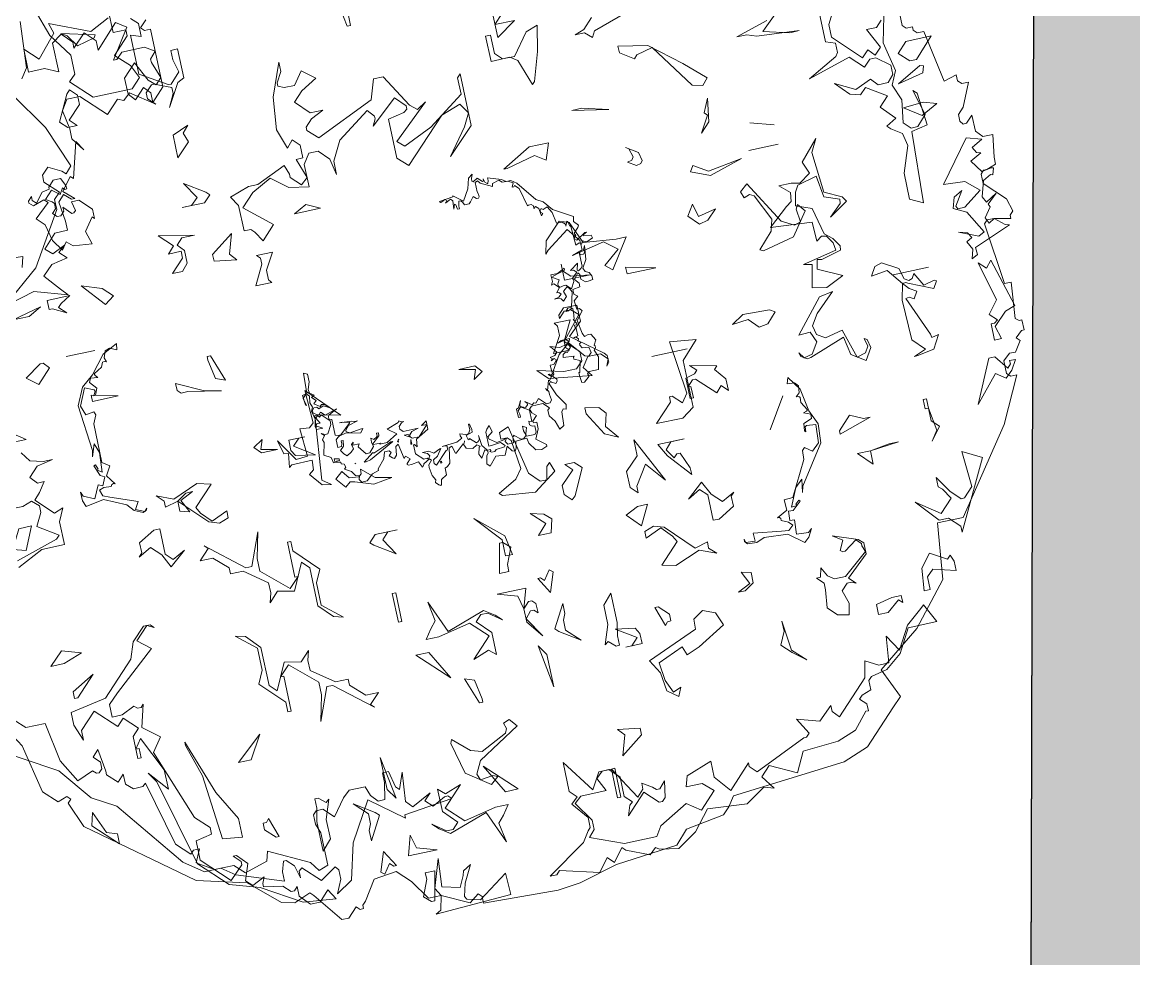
# Model space of a CAD drawing. Header units: millimetres. Extents: x 348 to 2201, y 118 to 1049.
# Drawn here: x 864.469 to 865.261, y 562.851 to 563.518 of the extents above; entities that cross this region are included whole.
import ezdxf

# ---------------------------------------------------------------- set-up
doc = ezdxf.new("R2010")
doc.units = ezdxf.units.MM
for name, color, linetype, lineweight in [('206_MURO_E_MURO_ARRIMO', 7, 'Continuous', 18), ('ARBRE', 251, 'Continuous', 13), ('mur vue', 7, 'Continuous', 13)]:
    doc.layers.add(name, color=color, linetype=linetype, lineweight=lineweight)

# ---------------------------------------------------------------- blocks, each defined once
blk = doc.blocks.new('WMF26', base_point=(0, 0.001))
at = {"color": 85}
for points in [[(7.323, -0.184), (7.359, -0.221), (7.462, -0.147), (7.745, -0.286), (7.883, -0.286), (8.022, -0.496), (8.159, -0.636), (8.407, -0.605), (8.545, -0.395), (8.581, -0.358), (8.581, -0.322), (8.618, -0.322), (8.654, -0.358), (8.756, -0.257), (8.829, -0.257), (9.069, -0.569), (9.105, -0.605), (9.28, -0.533), (9.419, -0.569), (9.732, -0.846), (10.255, -0.984), (11.302, -1.792), (11.412, -2.069), (11.376, -2.105), (11.412, -2.141), (11.514, -2.105), (11.652, -2.243), (11.761, -2.767), (11.973, -3.116)], [(1.036, -8.567), (1.036, -8.291), (1, -8.255), (0.934, -8.255), (0.934, -8.218), (0.897, -8.181), (0.825, -8.181), (0.724, -7.621), (0.585, -7.658), (0.585, -7.592), (0.548, -7.556), (0.476, -7.556), (0.585, -7.308), (0.65, -7.243), (0.65, -7.17), (0.621, -7.133), (0.585, -7.133), (0.512, -7.206), (0.512, -7.032), (0.446, -6.959), (0.338, -6.959), (0.374, -6.719), (0.374, -6.646), (0.476, -6.61), (0.512, -6.61), (0.548, -6.573), (0.548, -6.471), (0.338, -6.26), (0.301, -6.122), (0.338, -6.085), (0.338, -6.049), (0.512, -6.085), (0.585, -6.085), (0.621, -6.049), (0.548, -5.387), (0.476, -5.387), (0.512, -5.002), (0.476, -4.972), (0.446, -4.972), (0.446, -4.863), (0.476, -4.863), (0.548, -4.797), (0.512, -4.761), (0.585, -4.652), (0.65, -4.652), (0.724, -4.587), (0.724, -4.448), (0.687, -4.412), (0.621, -4.412), (0.861, -3.924), (1.494, -3.051), (1.771, -3.051), (1.843, -2.454), (2.222, -2.003), (2.681, -1.654), (2.542, -1.334), (2.644, -1.232), (2.994, -0.883), (3.269, -0.781), (4.492, -0.672), (4.565, -0.569), (4.638, -0.496), (5.053, -0.431), (5.191, -0.286), (5.86, -0.221), (6.275, -0.111), (6.522, -0.082), (7.323, -0.111), (7.323, -0.184), (7.323, -0.184)]]:
    blk.add_lwpolyline(points, dxfattribs=at)
at = {"color": 63}
for points in [[(7.745, -0.286), (7.796, -0.374), (7.696, -0.678), (7.721, -0.375), (7.533, -0.326), (7.475, -0.444), (7.462, -0.493), (7.374, -0.544), (7.47, -0.362), (7.506, -0.223), (7.488, -0.192), (7.348, -0.155), (7.03, -0.375), (7.022, -0.143), (7.84, -0.103), (7.784, -0.136), (7.745, -0.286), (7.745, -0.286)], [(6.5, -0.246), (6.573, -0.246), (6.152, -0.522), (6.078, -0.631), (6.049, -0.661), (6.049, -0.77), (6.188, -0.944), (6.116, -1.009), (6.188, -1.083), (6.188, -1.396), (5.94, -1.046), (5.838, -1.221), (5.701, -1.221), (5.489, -0.871), (5.417, -0.944), (5.417, -1.009), (5.315, -0.944), (5.278, -0.908), (5.242, -0.908), (5.176, -0.981), (5.206, -0.806), (5.242, -0.77), (5.278, -0.77), (5.417, -0.908), (5.627, -0.697), (5.59, -0.806), (5.554, -0.835), (5.627, -0.908), (5.627, -1.119), (5.729, -1.221), (5.802, -1.221), (5.874, -1.155), (5.802, -1.009), (6.078, -1.009), (6.152, -0.944), (6.013, -0.734), (6.013, -0.631), (6.078, -0.558), (5.729, -0.42), (5.38, -0.42), (5.315, -0.522), (5.002, -0.697), (4.856, -0.594), (4.681, -0.77), (4.791, -0.871), (4.965, -0.871), (4.929, -0.981), (4.652, -1.083), (4.652, -0.908), (4.507, -0.734), (4.266, -0.981), (4.266, -0.944), (4.194, -0.871), (3.633, -1.119), (3.604, -1.119), (3.568, -1.155), (3.67, -1.33), (3.43, -1.257), (3.284, -1.396), (3.284, -1.33), (3.219, -1.257), (2.869, -1.606), (2.833, -1.781), (2.695, -1.708), (2.586, -1.708), (2.557, -1.992), (2.447, -1.817), (2.309, -2.057), (2.135, -2.203), (2.099, -2.232), (1.996, -2.029), (2.309, -2.029), (2.447, -1.781), (2.622, -1.643), (2.797, -1.606), (2.833, -1.57), (2.833, -1.469), (2.934, -1.432), (2.972, -1.396), (2.905, -1.33), (2.905, -1.257), (2.934, -1.257), (3.081, -1.083), (3.284, -1.009), (3.67, -0.981), (3.779, -0.77), (4.056, -0.908), (4.158, -0.806), (4.056, -0.661), (4.158, -0.697), (4.369, -0.558), (4.791, -0.594), (4.965, -0.384), (5.176, -0.246), (5.38, -0.282), (5.417, -0.311), (5.489, -0.246), (5.729, -0.347), (5.766, -0.384), (5.874, -0.246), (5.94, -0.311), (6.049, -0.173), (6.464, -0.282), (6.5, -0.246), (6.5, -0.246)], [(8.752, -0.781), (8.782, -0.817), (8.956, -0.708), (9.131, -0.883), (9.167, -0.853), (9.167, -0.781), (9.203, -0.919), (9.277, -0.991), (9.306, -0.991), (9.342, -0.883), (9.342, -0.781), (9.83, -0.955), (9.974, -1.057), (10.15, -1.057), (10.353, -1.203), (10.913, -1.931), (11.161, -2.076), (11.438, -2.425), (12.136, -2.84)], [(11.787, -3.051), (11.685, -2.949), (11.474, -2.949), (11.401, -2.527), (11.263, -2.279), (11.088, -2.353), (11.052, -2.317), (11.023, -2.317), (10.986, -2.353), (10.986, -2.425), (11.052, -2.491), (10.986, -2.563), (10.95, -2.317), (10.95, -2.279), (10.848, -2.178), (10.776, -2.25), (10.776, -2.141), (10.703, -2.076), (10.601, -2.076), (10.564, -2.105), (10.389, -1.406), (10.252, -1.268), (10.216, -1.304), (10.15, -1.304), (10.216, -1.167), (10.04, -1.057), (9.83, -1.057), (9.728, -0.955), (9.48, -1.027), (9.451, -1.13), (9.029, -0.919), (8.956, -0.817), (8.855, -0.853), (8.855, -1.203), (8.891, -1.304), (8.891, -1.406), (8.855, -1.442), (8.782, -1.442), (8.679, -1.34), (8.542, -1.516), (8.469, -1.582), (8.294, -1.582), (8.258, -1.479), (8.192, -1.406), (8.12, -1.406), (8.083, -1.582), (8.083, -1.69), (8.017, -1.69), (7.981, -1.516), (7.945, -1.479), (7.879, -1.654), (7.909, -1.34), (7.843, -1.268), (7.632, -1.377), (7.705, -1.304), (7.632, -1.232), (7.494, -1.304), (7.458, -1.304), (7.421, -1.268), (7.945, -1.203), (7.945, -1.167), (8.294, -1.442), (8.542, -1.027), (8.643, -0.643), (8.819, -0.533), (8.752, -0.679), (8.752, -0.781), (8.752, -0.781)], [(5.311, -1.508), (5.551, -1.334), (5.485, -1.545), (5.551, -1.618), (5.311, -1.581), (5.311, -1.508), (5.311, -1.508)], [(7.293, -1.88), (7.122, -1.724), (7.002, -1.689), (6.719, -1.829), (6.697, -1.875), (6.718, -1.937), (6.65, -1.961), (6.582, -1.877), (7.039, -1.6), (7.108, -1.467), (7.084, -1.398), (6.943, -1.417), (6.897, -1.395), (6.98, -1.326), (7.228, -1.502), (7.31, -1.843), (7.293, -1.88), (7.293, -1.88)], [(4.217, -2.468), (4.52, -2.296), (4.662, -2.238), (4.695, -2.332), (4.971, -2.219), (4.946, -2.019), (4.885, -1.882), (4.799, -1.918), (4.839, -1.823), (4.952, -1.911), (4.978, -2.111), (5.065, -2.258), (4.518, -2.486), (4.513, -2.593), (4.403, -2.665), (4.275, -2.612), (4.217, -2.468), (4.217, -2.468)], [(3.67, -2.131), (3.604, -2.268), (3.604, -2.379), (3.568, -2.057), (3.43, -1.92), (3.568, -2.029), (3.67, -2.131), (3.67, -2.131)], [(9.555, -2.114), (9.272, -2.362), (9.417, -2.114), (9.555, -2.114), (9.555, -2.114)], [(2.586, -2.342), (2.411, -2.379), (2.309, -2.379), (2.309, -2.305), (2.346, -2.342), (2.484, -2.232), (2.586, -2.232), (2.586, -2.342), (2.586, -2.342)], [(6.116, -2.203), (6.188, -2.662), (6.116, -2.552), (6.116, -2.203), (6.116, -2.203)], [(6.887, -2.235), (6.887, -2.199), (6.923, -2.199), (7.026, -2.483), (6.923, -2.447), (6.887, -2.235), (6.887, -2.235)], [(3.106, -2.415), (3.082, -2.607), (3.082, -2.677), (3.151, -2.747), (3.106, -2.747), (3.082, -2.845), (3.032, -2.747), (2.963, -2.701), (2.844, -2.701), (2.582, -2.914), (2.607, -2.983), (2.607, -3.008), (2.656, -3.057), (2.794, -2.963), (2.819, -2.963), (2.844, -2.983), (2.794, -3.082), (2.893, -3.152), (2.631, -3.057), (2.582, -3.008), (2.582, -2.889), (2.819, -2.677), (2.75, -2.607), (2.794, -2.627), (2.844, -2.627), (2.913, -2.558), (2.868, -2.415), (2.893, -2.295), (3.013, -2.321), (3.106, -2.415), (3.106, -2.415)], [(9.068, -3.26), (9.068, -2.845), (8.995, -2.772), (8.857, -3.055), (8.682, -3.019), (8.581, -3.121), (8.609, -3.019), (8.609, -2.91), (8.37, -2.736), (8.231, -2.736), (8.231, -2.67), (8.086, -2.532), (7.947, -2.532), (8.056, -2.423), (8.02, -2.387), (8.406, -2.706), (8.471, -2.706), (8.609, -2.357), (8.544, -2.634), (8.544, -2.772), (8.821, -3.019), (8.93, -2.91), (8.893, -2.91), (8.893, -2.532), (8.93, -2.532), (8.93, -2.634), (9.169, -2.882), (9.104, -3.019), (9.104, -3.26), (9.308, -3.434), (9.205, -3.405), (9.068, -3.26), (9.068, -3.26)], [(2.033, -2.618), (1.923, -2.756), (1.75, -2.654), (1.712, -2.691), (1.684, -2.618), (1.684, -2.516), (1.923, -2.582), (1.996, -2.516), (1.996, -2.379), (2.062, -2.379), (2.033, -2.618), (2.033, -2.618)], [(4.755, -2.698), (4.755, -2.625), (4.791, -2.625), (4.82, -2.589), (4.893, -2.8), (4.856, -2.8), (4.755, -2.698), (4.755, -2.698)], [(5.343, -2.589), (5.343, -2.487), (5.38, -2.487), (5.453, -2.552), (5.489, -2.523), (5.417, -2.728), (5.417, -2.938), (5.315, -3.047), (5.315, -2.728), (5.343, -2.589), (5.343, -2.589)], [(7.163, -2.523), (7.476, -2.836), (7.337, -2.836), (7.163, -2.523), (7.163, -2.523)], [(5.868, -2.873), (5.868, -2.764), (5.729, -2.625), (5.94, -2.764), (5.976, -2.8), (5.838, -3.047), (5.838, -2.938), (5.868, -2.873), (5.868, -2.873)], [(6.675, -3.15), (6.566, -3.076), (6.5, -3.011), (6.639, -3.112), (6.712, -3.112), (6.777, -3.047), (6.639, -2.902), (6.639, -2.662), (6.712, -2.728), (6.886, -2.662), (6.675, -2.873), (6.85, -3.047), (7.199, -2.975), (7.337, -2.975), (7.264, -3.076), (7.199, -3.15), (7.235, -3.36), (7.09, -3.011), (6.675, -3.15), (6.675, -3.15)], [(6.253, -3.076), (6.188, -3.143), (6.152, -3.143), (6.116, -3.106), (6.116, -3.003), (6.152, -3.04), (6.188, -3.04), (6.253, -2.967), (6.116, -2.756), (6.253, -2.931), (6.253, -3.076), (6.253, -3.076)], [(1.647, -3.076), (1.75, -3.076), (1.959, -3.316), (1.712, -3.143), (1.574, -3.28), (1.647, -3.39), (1.684, -3.426), (1.684, -3.527), (1.574, -3.353), (1.472, -3.251), (1.436, -3.251), (1.335, -3.353), (1.363, -3.739), (1.16, -3.63), (1.538, -2.902), (1.538, -2.967), (1.647, -3.076), (1.647, -3.076)], [(2.857, -4.5), (2.791, -4.345), (2.805, -4.14), (3.087, -3.732), (3.106, -3.667), (3.082, -3.805), (3.164, -3.735), (3.251, -3.539), (3.188, -3.545), (3.199, -3.56), (3.161, -3.595), (3.148, -3.581), (3.241, -3.499), (3.293, -3.503), (3.3, -3.404), (3.248, -3.399), (3.259, -3.247), (3.133, -3.239), (3.093, -3.273), (3.138, -3.189), (3.192, -3.143), (3.349, -3.267), (3.602, -3.284), (3.691, -3.251), (3.791, -3.258), (3.815, -3.286), (3.814, -3.312), (3.803, -3.272), (3.703, -3.265), (3.707, -3.355), (3.408, -3.311), (3.331, -3.302), (3.278, -3.349), (3.315, -3.391), (3.387, -3.423), (3.388, -3.446), (3.4, -3.46), (3.421, -3.461), (3.306, -3.517), (3.311, -3.632), (3.218, -3.638), (3.018, -4.005), (3.012, -4.104), (2.984, -4.129), (2.91, -4.074), (2.829, -4.145), (2.815, -4.344), (2.917, -4.354), (2.931, -4.341), (2.935, -4.289), (2.947, -4.303), (2.94, -4.378), (2.849, -4.413), (2.846, -4.46), (2.918, -4.491), (2.883, -4.502), (2.869, -4.514), (2.924, -4.605), (2.919, -4.657), (2.932, -4.671), (2.959, -4.673), (2.919, -4.708), (2.911, -4.783), (2.946, -4.823), (3.025, -4.829), (3.004, -4.891), (2.901, -4.743), (2.857, -4.5), (2.857, -4.5)], [(6.253, -3.076), (6.289, -3.222), (6.5, -3.288), (6.188, -3.288), (6.253, -3.076), (6.253, -3.076)], [(5.94, -3.186), (6.041, -3.36), (6.013, -3.36), (5.976, -3.324), (5.904, -3.426), (5.868, -3.397), (5.94, -3.186), (5.94, -3.186)], [(6.253, -3.746), (6.326, -3.572), (6.326, -3.498), (6.428, -3.498), (6.362, -3.811), (6.326, -3.811), (6.253, -3.746), (6.253, -3.746)], [(4.848, -3.677), (4.986, -3.823), (4.848, -3.888), (4.739, -3.888), (4.848, -3.677), (4.848, -3.677)], [(6.326, -3.841), (6.573, -4.125), (6.289, -3.877), (6.253, -3.666), (6.326, -3.666), (6.326, -3.841), (6.326, -3.841)], [(2.309, -3.949), (2.099, -3.978), (1.996, -3.978), (2.309, -3.949), (2.309, -3.805), (2.447, -3.949), (2.309, -3.949), (2.309, -3.949)], [(5.838, -3.913), (5.976, -4.052), (5.838, -4.015), (5.766, -3.949), (5.802, -3.805), (5.94, -3.805), (5.838, -3.913), (5.838, -3.913)], [(11.088, -7.868), (10.673, -7.84), (10.703, -7.73)], [(10.95, -7.381), (10.564, -7.694), (10.216, -8.255), (10.216, -8.363), (10.15, -8.429), (10.288, -8.567), (10.288, -8.641), (10.216, -8.713), (10.077, -8.641), (10.04, -8.603), (9.974, -8.677), (10.15, -9.128), (10.426, -9.55)], [(10.288, -9.688), (10.216, -9.789), (10.179, -10.284)], [(10.004, -10.387), (9.902, -10.073), (9.728, -9.825), (9.728, -9.616), (9.801, -9.55), (9.589, -9.338), (9.167, -9.338), (9.066, -9.44), (9.131, -9.586), (9.277, -9.724), (9.102, -9.9), (9.102, -9.965), (9.24, -9.965), (9.24, -10.212)], [(1.622, -8.778), (1.796, -8.465), (1.796, -8.327), (1.52, -8.043), (1.447, -8.115), (1.382, -8.043), (1.309, -8.115), (1.418, -8.327), (1.309, -8.327), (1.243, -8.393)], [(1.207, -8.429), (1.273, -8.152), (1.207, -7.84), (1.273, -7.694), (1.207, -7.519), (1.243, -7.279), (1.171, -7.206), (1.097, -7.206), (0.996, -7.315), (1.069, -7.592), (1.032, -7.556), (0.996, -7.206), (1.171, -7.17), (1.207, -6.405), (1.345, -6.471), (1.345, -6.755), (1.243, -7.032), (1.273, -7.17), (1.382, -7.243), (1.418, -7.279), (1.309, -7.344), (1.447, -7.491), (1.345, -7.592), (1.556, -7.73), (1.622, -7.664), (1.731, -7.694), (1.869, -7.84), (1.658, -7.73), (1.484, -7.803), (1.418, -7.73), (1.309, -7.73), (1.243, -7.803), (1.243, -7.905), (1.382, -8.014), (1.447, -8.014), (1.52, -7.942), (1.658, -8.079), (2.117, -7.942), (1.796, -8.115), (1.768, -8.152), (1.768, -8.255), (1.869, -8.291), (1.869, -8.887)], [(2.081, -8.917), (2.465, -8.567), (2.495, -8.538), (2.219, -8.465), (2.117, -8.465), (2.568, -8.502), (2.669, -8.538), (2.779, -8.538), (2.429, -8.641)], [(3.79, -9.062), (4.241, -8.917), (4.277, -8.851), (4.35, -8.917), (4.452, -8.917), (4.35, -8.953), (4.241, -9.062)], [(4.874, -9.586), (5.26, -9.201), (5.049, -9.201), (5.26, -9.062), (5.26, -9.375)], [(6.759, -9.724), (6.759, -9.513), (6.795, -9.513), (6.831, -9.724)], [(9.029, -10.073), (8.956, -10.001), (8.956, -9.863), (9.066, -9.9), (9.066, -9.477), (8.782, -9.302), (8.752, -9.302), (8.643, -9.411), (8.679, -9.55), (8.679, -9.652), (8.607, -9.652), (8.607, -9.338), (8.679, -9.302), (8.819, -9.062), (8.752, -9.201), (8.752, -9.266), (8.927, -9.338), (8.956, -9.338), (9.029, -9.266), (9.029, -9.201), (8.956, -9.128), (9.203, -9.302), (9.277, -9.237), (9.342, -9.266), (9.48, -9.128), (9.728, -9.375), (9.866, -9.375), (9.938, -9.266), (9.902, -9.062), (9.902, -8.953), (9.801, -8.814), (9.866, -8.917), (9.974, -8.538), (10.004, -8.567), (10.113, -8.429), (10.004, -8.327), (10.04, -8.327), (10.113, -8.393), (10.179, -8.327), (10.15, -8.115), (10.15, -8.014), (10.288, -8.014), (10.426, -7.868), (10.353, -7.803), (10.216, -7.868), (10.288, -7.803), (10.216, -7.73), (10.389, -7.694), (10.499, -7.592), (10.353, -7.418), (10.288, -7.344), (10.637, -7.454), (10.913, -7.381)], [(10.913, -7.206), (10.601, -7.279), (10.739, -7.206), (11.052, -7.206)], [(11.125, -5.809), (11.052, -5.707), (10.913, -5.671), (10.812, -5.671), (10.986, -5.634), (11.088, -5.533), (11.023, -5.459), (10.95, -5.459), (11.023, -5.358), (11.088, -5.286), (10.913, -5.11), (10.812, -5.147), (10.877, -5.009), (10.877, -4.761), (11.125, -4.761), (11.401, -4.623)], [(11.401, -4.695), (10.95, -4.835), (10.913, -4.871), (11.125, -5.009), (11.052, -5.147), (11.052, -5.219), (11.125, -5.286), (11.227, -5.249), (11.335, -5.249)], [(1.611, -4.262), (1.647, -4.262), (1.647, -4.364), (1.611, -4.364), (1.611, -4.125), (1.538, -4.052), (1.647, -3.913), (1.574, -4.015), (1.611, -4.262), (1.611, -4.262)], [(7.494, -4.177), (7.566, -4.104), (7.458, -3.929), (7.668, -4.068), (7.705, -4.104), (7.632, -4.177), (7.392, -4.177), (7.494, -4.177), (7.494, -4.177)], [(4.36, -4.485), (4.425, -4.412), (4.36, -4.31), (4.324, -4.346), (4.288, -4.346), (4.215, -4.172), (4.215, -4.099), (4.425, -4.346), (4.499, -4.485), (4.215, -4.485), (4.36, -4.485), (4.36, -4.485)], [(4.672, -4.31), (4.811, -4.099), (4.811, -4.027), (4.884, -4.099), (4.884, -4.273), (4.739, -4.412), (4.739, -4.587), (4.499, -4.099), (4.672, -4.31), (4.672, -4.31)], [(5.335, -4.412), (5.473, -4.136), (5.51, -4.099), (5.582, -4.172), (5.582, -4.273), (5.437, -4.412), (5.51, -4.485), (5.408, -4.485), (5.335, -4.412), (5.335, -4.412)], [(0.811, -4.648), (0.701, -4.503), (0.664, -4.54), (0.664, -4.576), (0.599, -4.576), (0.664, -4.474), (0.738, -4.401), (0.84, -4.474), (1.087, -4.19), (0.876, -4.648), (0.811, -4.648), (0.811, -4.648)], [(3.304, -4.387), (3.097, -4.713), (3.304, -4.387), (3.304, -4.387)], [(4.889, -6.482), (4.871, -6.442), (4.83, -6.422), (4.81, -6.382), (4.81, -6.342), (4.86, -6.332), (4.889, -6.332), (4.931, -6.372), (4.931, -6.422), (4.95, -6.442), (5, -6.382), (4.96, -6.332), (4.96, -6.292), (5.04, -6.282), (5.04, -6.232), (5, -6.2), (5.05, -6.16), (5.04, -6.069), (5.011, -6.069), (4.989, -6.04), (5.061, -5.948), (5.04, -5.808), (5.021, -5.768), (4.981, -5.779), (4.95, -5.779), (4.91, -5.707), (4.939, -5.656), (4.931, -5.646), (4.931, -5.627), (4.95, -5.606), (4.921, -5.527), (4.95, -5.395), (5.05, -5.395), (5.071, -5.376), (5.061, -5.345), (5.121, -5.295), (5.151, -5.295), (5.161, -5.376), (5.161, -5.406), (5.151, -5.406), (5.121, -5.527), (5.182, -5.556), (5.182, -5.577), (5.171, -5.588), (5.291, -5.596), (5.283, -5.627), (5.252, -5.646), (5.241, -5.646), (5.233, -5.638), (5.212, -5.667), (5.191, -5.689), (5.212, -5.729), (5.323, -5.638), (5.423, -5.477), (5.423, -5.445), (5.442, -5.426), (5.403, -5.387), (5.403, -5.366), (5.423, -5.345), (5.464, -5.366), (5.473, -5.376), (5.492, -5.356), (5.442, -5.225), (5.363, -5.104), (5.373, -5.054), (5.403, -5.063), (5.423, -5.035), (5.434, -4.892), (5.484, -4.863), (5.514, -4.953), (5.564, -5.024), (5.564, -5.085), (5.543, -5.104), (5.603, -5.164), (5.725, -5.164), (5.755, -5.135), (5.736, -5.093), (5.694, -5.054), (5.744, -5.003), (5.744, -4.984), (5.705, -4.984), (5.705, -4.913), (5.755, -4.812), (5.655, -4.732), (5.655, -4.712), (5.715, -4.69), (5.776, -4.701), (5.836, -4.783), (5.845, -4.842), (5.966, -4.834), (5.976, -4.762), (5.995, -4.732), (6.027, -4.741), (6.066, -4.802), (6.107, -4.712), (6.208, -4.722), (6.289, -4.632), (6.318, -4.662), (6.298, -4.751), (6.279, -4.772), (6.279, -4.791), (6.308, -4.812), (6.358, -4.732), (6.379, -4.783), (6.358, -4.853), (6.348, -4.863), (6.379, -4.884), (6.429, -4.853), (6.498, -4.873), (6.519, -4.923), (6.61, -4.842), (6.62, -4.842), (6.641, -4.923), (6.671, -4.913), (6.7, -4.751), (6.731, -4.722), (6.76, -4.712), (6.76, -4.64), (6.821, -4.601), (6.832, -4.55), (6.842, -4.54), (6.861, -4.55), (6.892, -4.582), (6.882, -4.611), (6.911, -4.662), (6.922, -4.751), (6.922, -4.783), (6.882, -4.822), (6.901, -4.842), (6.972, -4.802), (6.972, -4.791), (6.993, -4.772), (7.023, -4.834), (7.102, -4.822), (7.134, -4.822), (7.144, -4.834), (7.144, -4.842), (7.102, -4.884), (7.144, -4.923), (7.163, -4.903), (7.194, -5.063), (7.224, -5.043), (7.234, -4.953), (7.263, -4.923), (7.284, -4.934), (7.314, -4.963), (7.284, -4.993), (7.303, -5.013), (7.353, -5.013), (7.374, -4.942), (7.454, -4.853), (7.454, -4.834), (7.526, -4.812), (7.597, -4.751), (7.655, -4.751), (7.677, -4.783), (7.666, -4.822), (7.705, -4.834), (7.737, -4.884), (7.806, -4.923), (7.787, -4.942), (7.798, -4.974), (7.827, -4.984), (7.827, -5.003), (7.877, -5.013), (7.907, -5.013), (7.918, -5.074), (7.989, -5.114), (7.957, -5.244), (7.968, -5.276), (7.938, -5.315), (7.968, -5.345), (7.928, -5.326), (7.899, -5.326), (7.848, -5.416), (7.848, -5.456), (7.928, -5.538), (7.949, -5.516), (7.968, -5.538), (7.989, -5.516), (7.957, -5.456), (7.989, -5.456), (8.008, -5.437), (7.938, -5.395), (8.008, -5.395), (8.018, -5.426), (7.999, -5.506), (8.018, -5.596), (7.999, -5.638), (8.018, -5.689), (8.008, -5.757), (8.028, -5.779), (8.05, -5.779), (8.078, -5.748), (8.058, -5.667), (8.068, -5.678), (8.078, -5.779), (8.028, -5.79), (8.018, -6.009), (7.978, -5.99), (7.978, -5.908), (8.008, -5.829), (7.999, -5.79), (7.968, -5.768), (7.957, -5.757), (7.989, -5.739), (7.949, -5.697), (7.978, -5.667), (7.918, -5.627), (7.899, -5.646), (7.867, -5.638), (7.827, -5.596), (7.888, -5.627), (7.938, -5.606), (7.957, -5.627), (7.989, -5.627), (8.008, -5.606), (8.008, -5.577), (7.968, -5.546), (7.949, -5.546), (7.928, -5.566), (7.888, -5.527), (7.756, -5.566), (7.848, -5.516), (7.856, -5.506), (7.856, -5.477), (7.827, -5.466), (7.827, -5.295), (7.798, -5.287), (7.766, -5.287), (7.655, -5.387), (7.647, -5.395), (7.727, -5.416), (7.756, -5.416), (7.626, -5.406), (7.597, -5.395), (7.565, -5.395), (7.666, -5.366), (7.705, -5.326), (7.705, -5.305), (7.666, -5.287), (7.555, -5.305), (7.526, -5.305), (7.555, -5.265), (7.716, -5.295), (7.787, -5.276), (7.806, -5.265), (7.827, -5.244), (7.827, -5.164), (7.787, -5.164), (7.777, -5.193), (7.777, -5.225), (7.756, -5.225), (7.766, -5.164), (7.806, -5.124), (7.777, -5.085), (7.747, -5.054), (7.697, -5.085), (7.666, -5.114), (7.677, -5.164), (7.655, -5.185), (7.666, -5.154), (7.597, -5.154), (7.616, -5.124), (7.547, -5.035), (7.505, -5.035), (7.454, -5.093), (7.465, -5.143), (7.465, -5.185), (7.435, -5.164), (7.403, -5.185), (7.395, -5.193), (7.395, -5.225), (7.374, -5.225), (7.374, -5.193), (7.454, -5.124), (7.454, -5.114), (7.374, -5.114), (7.384, -5.104), (7.303, -5.104), (7.184, -5.175), (7.274, -5.244), (7.144, -5.287), (7.134, -5.305), (7.113, -5.287), (7.084, -5.287), (7.113, -5.276), (7.144, -5.244), (7.144, -5.214), (7.113, -5.185), (6.951, -5.185), (7.023, -5.164), (7.052, -5.135), (7.052, -5.114), (7.034, -5.093), (6.961, -5.093), (6.851, -5.204), (6.911, -5.204), (6.851, -5.244), (6.851, -5.154), (6.993, -5.074), (7.001, -4.993), (7.023, -5.024), (7.034, -5.024), (7.034, -4.923), (6.961, -4.853), (6.922, -4.853), (6.911, -4.842), (6.892, -4.873), (6.911, -4.903), (6.961, -4.923), (6.892, -4.923), (6.842, -4.892), (6.771, -4.923), (6.76, -4.923), (6.81, -4.853), (6.861, -4.822), (6.861, -4.783), (6.842, -4.762), (6.71, -4.892), (6.7, -4.892), (6.691, -4.903), (6.691, -4.934), (6.71, -4.942), (6.741, -4.942), (6.581, -4.953), (6.519, -4.984), (6.53, -5.013), (6.53, -5.035), (6.469, -5.013), (6.44, -5.013), (6.419, -5.054), (6.419, -5.114), (6.408, -5.114), (6.398, -5.054), (6.398, -5.024), (6.469, -5.003), (6.458, -4.963), (6.448, -4.953), (6.44, -4.963), (6.379, -4.903), (6.358, -4.913), (6.34, -4.934), (6.34, -4.974), (6.329, -4.863), (6.289, -4.812), (6.279, -4.802), (6.247, -4.802), (6.247, -4.791), (6.258, -4.783), (6.239, -4.772), (6.208, -4.772), (6.189, -4.791), (6.097, -4.802), (6.088, -4.812), (6.128, -4.853), (6.228, -4.842), (6.258, -4.842), (6.258, -4.993), (6.239, -5.024), (6.208, -5.054), (6.189, -4.984), (6.247, -4.942), (6.239, -4.913), (6.167, -4.863), (6.088, -4.873), (6.077, -4.884), (6.056, -4.884), (6.077, -4.853), (6.056, -4.822), (5.995, -4.822), (5.987, -4.884), (5.976, -4.892), (5.976, -4.903), (5.906, -4.842), (5.876, -4.842), (5.845, -4.873), (5.865, -4.923), (5.865, -4.974), (5.826, -4.953), (5.845, -4.884), (5.845, -4.863), (5.755, -4.863), (5.736, -4.884), (5.736, -4.953), (5.765, -4.953), (5.786, -4.974), (5.786, -5.013), (5.755, -5.003), (5.755, -5.124), (5.836, -5.175), (5.845, -5.175), (5.876, -5.143), (5.865, -5.104), (5.865, -5.074), (5.887, -5.074), (5.887, -5.164), (5.865, -5.175), (5.826, -5.244), (5.845, -5.204), (5.845, -5.185), (5.794, -5.164), (5.786, -5.164), (5.765, -5.185), (5.765, -5.204), (5.786, -5.225), (5.715, -5.175), (5.694, -5.193), (5.675, -5.185), (5.636, -5.225), (5.564, -5.154), (5.524, -5.154), (5.503, -5.185), (5.514, -5.244), (5.514, -5.276), (5.543, -5.315), (5.524, -5.287), (5.492, -5.395), (5.484, -5.387), (5.453, -5.426), (5.484, -5.456), (5.473, -5.456), (5.453, -5.437), (5.434, -5.456), (5.442, -5.516), (5.442, -5.546), (5.403, -5.546), (5.363, -5.588), (5.384, -5.606), (5.423, -5.588), (5.403, -5.606), (5.423, -5.627), (5.373, -5.638), (5.342, -5.667), (5.384, -5.718), (5.403, -5.739), (5.302, -5.707), (5.222, -5.729), (5.202, -5.748), (5.202, -5.757), (5.222, -5.779), (5.313, -5.757), (5.273, -5.779), (5.182, -5.779), (5.191, -5.748), (5.202, -5.739), (5.061, -5.566), (5.021, -5.556), (4.989, -5.588), (5, -5.646), (5.071, -5.656), (5.09, -5.689), (5.09, -5.707), (5.082, -5.707), (5.071, -5.718), (5.1, -5.739), (5.09, -5.748), (5.09, -5.757), (5.111, -5.779), (5.14, -5.779), (5.09, -5.79), (5.09, -5.869), (5.1, -5.879), (5.1, -5.908), (5.082, -5.908), (5.071, -5.919), (5.1, -5.969), (5.09, -5.969), (5.082, -6.049), (5.082, -6.08), (5.09, -6.09), (5.132, -6.069), (5.161, -6.069), (5.132, -6.1), (5.09, -6.1), (5.05, -6.26), (5.071, -6.3), (5.09, -6.321), (5.121, -6.3), (5.14, -6.282), (5.121, -6.221), (5.161, -6.181), (5.182, -6.21), (5.222, -6.221), (5.252, -6.221), (5.202, -6.232), (5.171, -6.26), (5.191, -6.282), (5.212, -6.282), (5.191, -6.311), (5.171, -6.332), (5.222, -6.382), (5.252, -6.372), (5.233, -6.411), (5.233, -6.482), (5.161, -6.482), (5.082, -6.523), (5.082, -6.501), (5.212, -6.461), (5.222, -6.451), (5.161, -6.411), (5.182, -6.372), (5.182, -6.35), (5.161, -6.332), (5.132, -6.342), (5.1, -6.342), (5.05, -6.292), (5.011, -6.361), (5.011, -6.382), (5.021, -6.392), (4.96, -6.451), (4.989, -6.482), (5.021, -6.482), (4.931, -6.544), (4.95, -6.472), (4.939, -6.461), (4.91, -6.482), (4.889, -6.501), (4.889, -6.652), (4.881, -6.624), (4.849, -6.624), (4.83, -6.644), (4.839, -6.674), (4.821, -6.713), (4.839, -6.563), (4.889, -6.482), (4.889, -6.482)], [(4.052, -5.301), (4.052, -4.796), (4.183, -4.704), (4.466, -4.704), (4.275, -4.895), (4.275, -4.954), (4.243, -4.954), (4.15, -4.863), (4.085, -4.954), (4.15, -5.524), (3.87, -5.491), (4.052, -5.301), (4.052, -5.301)], [(0.774, -4.998), (0.738, -4.998), (0.701, -5.027), (0.774, -5.1), (0.664, -5.237), (0.774, -5.659), (0.701, -5.587), (0.636, -5.659), (0.49, -5.136), (0.599, -5.1), (0.738, -4.961), (0.701, -4.823), (0.774, -4.823), (0.774, -4.998), (0.774, -4.998)], [(1.644, -5.44), (1.605, -5.613), (1.735, -5.783), (1.911, -5.757), (1.856, -5.852), (1.776, -5.874), (1.61, -5.777), (1.577, -5.658), (1.532, -5.631), (1.493, -5.642), (1.464, -5.693), (1.386, -5.547), (1.268, -5.579), (1.247, -5.567), (1.291, -5.492), (1.547, -5.606), (1.567, -5.617), (1.605, -5.613), (1.548, -5.547), (1.473, -5.503), (1.517, -5.427), (1.567, -5.456), (1.605, -5.451), (1.427, -5.026), (1.421, -4.988), (1.344, -5.005), (1.426, -4.864), (1.605, -4.833), (1.643, -4.828), (1.511, -4.88), (1.632, -5.009), (1.644, -5.44), (1.644, -5.44)], [(6.792, -4.791), (6.782, -4.791), (6.782, -4.772), (6.792, -4.772), (6.792, -4.791), (6.792, -4.791)], [(2.348, -5.686), (2.558, -5.492), (2.632, -5.375), (2.61, -5.275), (2.524, -5.219), (2.333, -5.262), (2.238, -4.951), (2.144, -4.977), (2.104, -5.039), (2.125, -5.128), (2.094, -5.11), (2.074, -5.019), (2.152, -4.896), (2.3, -4.99), (2.337, -5.187), (2.719, -5.05), (2.758, -5.041), (2.82, -5.08), (2.835, -5.124), (2.789, -5.061), (2.699, -5.081), (2.625, -5.197), (2.672, -5.314), (2.796, -5.307), (2.495, -5.658), (2.348, -5.686), (2.348, -5.686)], [(3.746, -5.138), (3.648, -5.014), (3.648, -4.89), (3.713, -4.956), (3.772, -4.89), (3.963, -5.079), (3.996, -5.079), (4.061, -5.014), (4.028, -5.014), (4.028, -4.89), (4.061, -4.89), (4.061, -5.112), (3.963, -5.138), (3.93, -5.171), (3.996, -5.236), (3.713, -5.171), (3.746, -5.138), (3.746, -5.138)], [(6.498, -4.953), (6.508, -4.923), (6.498, -4.953), (6.498, -4.953)], [(7.062, -5.035), (7.052, -5.085), (7.052, -5.035), (7.062, -5.035), (7.062, -5.035)], [(7.515, -4.963), (7.565, -4.953), (7.586, -4.953), (7.476, -5.035), (7.465, -5.024), (7.263, -5.104), (7.244, -5.104), (7.515, -4.963), (7.515, -4.963)], [(7.686, -4.963), (7.677, -4.953), (7.686, -4.963), (7.686, -4.963)], [(7.837, -5.024), (7.888, -5.024), (7.888, -5.054), (7.837, -5.043), (7.837, -5.024), (7.837, -5.024)], [(7.062, -5.135), (7.062, -5.114), (7.113, -5.143), (7.073, -5.143), (7.062, -5.135), (7.062, -5.135)], [(7.184, -5.085), (7.194, -5.093), (7.174, -5.114), (7.184, -5.104), (7.184, -5.085), (7.184, -5.085)], [(3.044, -5.636), (2.989, -5.601), (3.091, -5.494), (3.187, -5.478), (3.284, -5.583), (3.46, -5.566), (3.329, -5.646), (3.044, -5.636), (3.044, -5.636)], [(5.242, -5.762), (5.242, -5.697), (5.206, -5.659), (5.38, -5.659), (5.278, -5.835), (5.278, -5.936), (5.307, -5.972), (5.133, -5.972), (5.242, -5.762), (5.242, -5.762)], [(6.16, -5.631), (6.261, -5.566), (6.225, -5.668), (6.4, -5.705), (6.225, -5.705), (6.16, -5.631), (6.16, -5.631)], [(0.582, -6.871), (0.548, -6.807), (0.504, -6.794), (0.624, -6.729), (0.535, -6.601), (0.429, -6.618), (0.405, -6.61), (0.426, -6.542), (0.45, -6.549), (0.538, -6.501), (0.588, -6.335), (0.554, -6.272), (0.432, -6.341), (0.54, -6.246), (0.524, -6.215), (0.602, -6.111), (0.573, -6.049), (0.51, -6.083), (0.408, -5.999), (0.364, -5.986), (0.768, -5.826), (0.764, -5.75), (0.827, -5.716), (0.799, -5.813), (0.846, -5.902), (0.783, -5.936), (0.818, -5.995), (0.911, -6.023), (0.709, -5.935), (0.645, -5.969), (0.78, -6.212), (0.914, -6.279), (0.878, -6.396), (0.784, -6.447), (0.882, -6.296), (0.865, -6.264), (0.79, -6.268), (0.592, -6.41), (0.732, -6.533), (0.961, -6.549), (0.622, -6.984), (0.461, -6.936), (0.582, -6.871), (0.582, -6.871)], [(1.298, -5.725), (1.684, -5.725), (1.298, -5.725), (1.298, -5.725)], [(3.012, -6.279), (2.853, -6.447), (2.817, -6.568), (2.951, -6.852), (2.997, -6.876), (3.059, -6.854), (3.082, -6.923), (2.998, -6.991), (2.727, -6.529), (2.596, -6.457), (2.527, -6.48), (2.543, -6.621), (2.52, -6.667), (2.453, -6.582), (2.632, -6.338), (2.975, -6.261), (3.012, -6.279), (3.012, -6.279)], [(3.572, -6.759), (3.38, -6.801), (3.485, -6.703), (3.58, -6.678), (3.683, -6.787), (3.609, -6.903), (3.572, -6.759), (3.572, -6.759)], [(5.845, -7.629), (5.836, -7.619), (5.786, -7.65), (5.736, -7.6), (5.725, -7.608), (5.725, -7.629), (5.715, -7.589), (5.694, -7.569), (5.686, -7.569), (5.675, -7.6), (5.675, -7.629), (5.534, -7.579), (5.492, -7.55), (5.442, -7.55), (5.384, -7.508), (5.222, -7.298), (5.151, -7.256), (5.071, -7.155), (4.871, -7.036), (4.881, -6.986), (4.839, -6.936), (4.849, -6.914), (4.9, -6.864), (4.889, -6.834), (4.91, -6.814), (4.91, -6.803), (4.889, -6.784), (4.789, -6.845), (4.77, -6.845), (4.81, -6.824), (4.81, -6.814), (4.729, -6.803), (4.719, -6.774), (4.789, -6.745), (4.83, -6.764), (4.849, -6.734), (4.871, -6.753), (4.91, -6.734), (4.921, -6.955), (4.931, -6.946), (4.939, -6.997), (4.95, -7.005), (4.971, -6.955), (4.971, -6.976), (5, -7.005), (5.061, -7.005), (5.082, -7.126), (5.121, -7.197), (5.171, -7.176), (5.182, -7.187), (5.191, -7.187), (5.202, -7.176), (5.202, -7.155), (5.182, -7.137), (5.202, -7.116), (5.212, -7.187), (5.212, -7.197), (5.241, -7.226), (5.263, -7.206), (5.263, -7.237), (5.283, -7.256), (5.313, -7.256), (5.323, -7.248), (5.373, -7.449), (5.413, -7.489), (5.423, -7.478), (5.442, -7.478), (5.423, -7.519), (5.473, -7.55), (5.534, -7.55), (5.564, -7.579), (5.636, -7.558), (5.644, -7.528), (5.765, -7.589), (5.786, -7.619), (5.815, -7.608), (5.815, -7.508), (5.805, -7.478), (5.805, -7.449), (5.815, -7.439), (5.836, -7.439), (5.865, -7.468), (5.906, -7.418), (5.926, -7.399), (5.976, -7.399), (5.987, -7.428), (6.006, -7.449), (6.027, -7.449), (6.037, -7.399), (6.037, -7.368), (6.056, -7.368), (6.066, -7.418), (6.077, -7.428), (6.097, -7.378), (6.088, -7.468), (6.107, -7.489), (6.167, -7.458), (6.147, -7.478), (6.167, -7.5), (6.208, -7.478), (6.218, -7.478), (6.228, -7.489), (6.077, -7.508), (6.077, -7.519), (5.976, -7.439), (5.906, -7.558), (5.876, -7.669), (5.826, -7.7), (5.845, -7.658), (5.845, -7.629), (5.845, -7.629)], [(3.37, -7.209), (2.999, -7.265), (3.359, -7.159), (3.557, -7.241), (3.518, -7.302), (3.37, -7.209), (3.37, -7.209)], [(1.028, -7.314), (1.205, -7.435), (0.989, -7.447), (0.85, -7.405), (1.028, -7.314), (1.028, -7.314)], [(4.177, -7.636), (4.054, -7.558), (4.034, -7.467), (4.053, -7.437), (4.103, -7.426), (4.189, -7.481), (4.139, -7.491), (4.12, -7.523), (4.145, -7.616), (4.177, -7.636), (4.177, -7.636)], [(0.927, -7.754), (1.204, -7.693), (0.941, -7.835), (0.906, -7.825), (0.927, -7.754), (0.927, -7.754)], [(3.349, -8.135), (3.681, -8.618), (3.855, -8.575), (3.889, -8.537), (4.032, -8.634), (4.034, -8.707), (3.719, -8.646), (3.396, -8.381), (3.176, -8.178), (3.239, -8.11), (3.349, -8.135), (3.349, -8.135)]]:
    blk.add_lwpolyline(points, dxfattribs=at)
at = {"color": 106}
for points in [[(7.934, -0.311), (7.861, -0.486), (7.861, -0.558), (7.759, -0.558), (7.825, -0.246), (7.861, -0.246), (7.934, -0.311), (7.934, -0.311)], [(9.607, -0.77), (9.92, -0.871), (10.204, -1.155), (10.444, -2.094), (10.517, -2.203), (10.342, -1.992), (10.342, -2.203), (10.517, -2.582), (10.59, -2.48), (10.553, -2.48), (10.553, -2.379), (10.59, -2.379), (10.59, -2.618), (10.517, -2.691), (10.655, -2.829), (10.728, -2.756), (10.939, -2.967), (11.114, -2.793), (11.114, -2.691), (11.179, -2.866), (11.179, -3.003), (10.794, -3.076), (10.444, -3.426), (10.379, -3.601), (10.24, -3.739), (10.168, -3.739), (10.132, -3.702), (10.204, -3.739), (10.342, -3.601), (10.204, -3.491), (10.655, -3.106), (10.765, -3.003), (10.765, -2.866), (10.655, -2.866), (10.517, -2.931), (10.481, -2.902), (10.444, -2.902), (10.415, -2.931), (10.481, -2.691), (10.306, -2.552), (10.415, -2.407), (10.132, -1.643), (9.993, -1.505), (9.993, -1.432), (10.168, -1.396), (10.168, -1.185), (9.891, -0.908), (9.746, -1.046), (9.746, -1.083), (9.819, -1.155), (9.783, -1.155), (9.68, -1.046), (9.746, -0.871), (9.68, -0.806), (9.542, -0.871), (9.571, -0.806), (9.571, -0.77), (9.368, -0.734), (9.295, -0.661), (9.259, -0.661), (9.221, -0.697), (9.221, -0.594), (9.12, -0.486), (9.018, -0.486), (8.909, -0.594), (8.844, -0.486), (9.192, -0.522), (9.607, -0.77), (9.607, -0.77)], [(7.512, -0.908), (7.621, -0.981), (7.686, -1.046), (7.548, -0.944), (7.476, -0.944), (7.41, -1.009), (7.548, -1.155), (7.548, -1.396), (7.476, -1.33), (7.3, -1.396), (7.512, -1.185), (7.337, -1.009), (6.988, -1.083), (6.85, -1.083), (6.922, -0.981), (6.988, -0.908), (6.951, -0.697), (7.097, -1.046), (7.512, -0.908), (7.512, -0.908)], [(8.246, -0.871), (8.145, -0.697), (8.174, -0.697), (8.21, -0.734), (8.283, -0.631), (8.32, -0.661), (8.246, -0.871), (8.246, -0.871)], [(7.934, -0.981), (7.898, -0.835), (7.686, -0.77), (7.999, -0.77), (7.934, -0.981), (7.934, -0.981)], [(5.701, -1.221), (5.664, -1.221), (5.664, -0.908), (5.701, -0.908), (5.701, -1.221), (5.701, -1.221)], [(8.32, -1.185), (8.32, -1.293), (8.458, -1.432), (8.246, -1.293), (8.21, -1.257), (8.349, -1.009), (8.349, -1.119), (8.32, -1.185), (8.32, -1.185)], [(8.844, -1.469), (8.844, -1.57), (8.808, -1.57), (8.734, -1.505), (8.698, -1.534), (8.77, -1.33), (8.77, -1.119), (8.873, -1.009), (8.873, -1.33), (8.844, -1.469), (8.844, -1.469)], [(7.025, -1.534), (6.712, -1.221), (6.85, -1.221), (7.025, -1.534), (7.025, -1.534)], [(9.433, -1.358), (9.433, -1.432), (9.397, -1.432), (9.368, -1.469), (9.295, -1.257), (9.331, -1.257), (9.433, -1.358), (9.433, -1.358)], [(8.073, -1.853), (7.999, -1.396), (8.073, -1.505), (8.073, -1.853), (8.073, -1.853)], [(9.956, -2.057), (10.066, -2.407), (10.066, -2.444), (9.855, -1.853), (9.68, -1.534), (9.68, -1.33), (9.891, -1.358), (9.956, -2.057), (9.956, -2.057)], [(11.179, -1.92), (11.078, -1.68), (10.968, -1.643), (10.968, -1.534), (11.216, -1.781), (11.179, -1.92), (11.179, -1.92)], [(5.105, -2.563), (5.105, -2.454), (5.28, -2.454), (5.214, -2.454), (5.141, -2.527), (5.352, -2.665), (5.141, -2.629), (5.105, -2.563), (5.105, -2.563)], [(3.816, -2.84), (3.919, -2.775), (3.991, -2.775), (3.853, -2.84), (3.919, -2.978), (3.816, -2.949), (3.816, -2.84), (3.816, -2.84)], [(11.114, -3.215), (10.866, -3.353), (11.078, -3.143), (11.114, -3.143), (11.114, -3.215), (11.114, -3.215)], [(4.341, -3.328), (4.202, -3.364), (4.202, -3.298), (4.13, -3.226), (4.304, -3.298), (4.581, -3.19), (4.726, -3.226), (4.515, -3.437), (4.551, -3.502), (4.653, -3.612), (4.829, -3.538), (4.829, -3.612), (4.726, -3.648), (4.617, -3.612), (4.341, -3.328), (4.341, -3.328)], [(7.548, -3.215), (7.585, -3.215), (7.585, -3.527), (7.548, -3.527), (7.548, -3.215), (7.548, -3.215)], [(8.385, -3.564), (8.385, -3.978), (8.458, -4.052), (8.596, -3.767), (8.77, -3.805), (8.873, -3.702), (8.844, -3.805), (8.844, -3.913), (9.084, -4.089), (9.221, -4.089), (9.221, -4.154), (9.368, -4.292), (9.505, -4.292), (9.397, -4.401), (9.433, -4.438), (9.047, -4.117), (8.982, -4.117), (8.844, -4.466), (8.909, -4.19), (8.909, -4.052), (8.632, -3.805), (8.524, -3.913), (8.56, -3.913), (8.56, -4.292), (8.524, -4.292), (8.524, -4.19), (8.283, -3.942), (8.349, -3.805), (8.349, -3.564), (8.145, -3.39), (8.246, -3.418), (8.385, -3.564), (8.385, -3.564)], [(11.143, -3.666), (10.939, -3.601), (11.143, -3.527), (11.288, -3.527), (11.143, -3.666), (11.143, -3.666)], [(3.955, -3.749), (3.816, -3.823), (3.853, -3.786), (3.853, -3.677), (4.028, -3.576), (4.094, -3.576), (4.094, -3.851), (4.166, -3.924), (4.304, -3.851), (4.13, -3.997), (4.056, -3.851), (3.955, -3.749), (3.955, -3.749)], [(2.447, -4.364), (2.309, -4.299), (2.237, -4.299), (2.586, -4.19), (2.586, -4.226), (2.447, -4.364), (2.447, -4.364)], [(6.253, -4.328), (6.049, -4.438), (5.976, -4.54), (6.013, -4.853), (6.049, -4.889), (6.116, -4.889), (6.116, -4.961), (6.013, -4.998), (5.904, -4.474), (5.802, -4.364), (5.729, -4.364), (5.701, -4.503), (5.664, -4.54), (5.627, -4.438), (5.874, -4.262), (6.224, -4.299), (6.253, -4.328), (6.253, -4.328)], [(9.993, -4.54), (10.132, -4.466), (10.095, -4.503), (10.095, -4.612), (9.92, -4.713), (9.855, -4.713), (9.855, -4.438), (9.783, -4.364), (9.644, -4.438), (9.819, -4.292), (9.891, -4.438), (9.993, -4.54), (9.993, -4.54)], [(5.176, -4.961), (5.176, -5.027), (5.03, -4.998), (4.965, -4.925), (5.002, -4.786), (4.893, -4.648), (5.03, -4.713), (5.176, -4.961), (5.176, -4.961)], [(7.728, -4.768), (7.774, -4.778), (7.831, -4.732), (7.918, -4.84), (7.838, -4.904), (7.775, -4.824), (7.672, -4.813), (7.644, -4.837), (7.639, -4.888), (7.506, -4.77), (7.334, -4.732), (7.534, -4.701), (7.728, -4.768), (7.728, -4.768)], [(9.607, -4.961), (9.746, -4.925), (9.746, -4.99), (9.819, -5.063), (9.644, -4.99), (9.368, -5.1), (9.221, -5.063), (9.433, -4.853), (9.397, -4.786), (9.295, -4.677), (9.12, -4.75), (9.12, -4.677), (9.221, -4.641), (9.331, -4.677), (9.607, -4.961), (9.607, -4.961)], [(8.18, -4.945), (8.13, -4.986), (8.12, -5.088), (8.343, -5.086), (8.371, -5.063), (8.35, -5.21), (8.401, -5.216), (8.437, -5.365), (8.285, -5.132), (8.161, -5.139), (8.18, -5.441), (8.078, -5.431), (8.027, -5.472), (8.042, -5.825), (7.725, -5.492), (7.943, -5.54), (7.994, -5.546), (8.066, -4.861), (7.975, -4.793), (8.071, -4.809), (8.18, -4.945), (8.18, -4.945)], [(9.607, -4.961), (9.505, -5.027), (9.433, -5.027), (9.571, -4.961), (9.505, -4.823), (9.607, -4.853), (9.607, -4.961), (9.607, -4.961)], [(11.317, -5.027), (11.179, -5.027), (11.288, -4.786), (11.426, -4.823), (11.317, -5.027), (11.317, -5.027)], [(10.21, -6.459), (10.342, -6.354), (10.428, -6.168), (10.378, -5.675), (10.394, -5.609), (10.347, -5.742), (10.31, -5.64), (10.327, -5.427), (10.38, -5.464), (10.362, -5.47), (10.38, -5.519), (10.398, -5.512), (10.356, -5.397), (10.308, -5.375), (10.35, -5.285), (10.397, -5.306), (10.461, -5.167), (10.575, -5.221), (10.594, -5.27), (10.595, -5.174), (10.57, -5.108), (10.372, -5.141), (10.143, -5.035), (10.08, -4.962), (9.989, -4.92), (9.955, -4.933), (9.943, -4.957), (9.972, -4.927), (10.063, -4.969), (10.016, -5.045), (10.301, -5.151), (10.371, -5.18), (10.395, -5.247), (10.343, -5.267), (10.265, -5.26), (10.253, -5.28), (10.235, -5.287), (10.217, -5.278), (10.29, -5.381), (10.231, -5.478), (10.309, -5.529), (10.307, -5.947), (10.265, -6.037), (10.278, -6.072), (10.368, -6.059), (10.405, -6.161), (10.322, -6.342), (10.227, -6.302), (10.221, -6.284), (10.243, -6.237), (10.226, -6.243), (10.196, -6.313), (10.259, -6.386), (10.238, -6.428), (10.161, -6.421), (10.186, -6.447), (10.193, -6.465), (10.1, -6.519), (10.078, -6.567), (10.061, -6.573), (10.037, -6.563), (10.054, -6.611), (10.025, -6.681), (9.976, -6.699), (9.904, -6.666), (9.892, -6.731), (10.054, -6.652), (10.21, -6.459), (10.21, -6.459)], [(8.32, -5.237), (8.32, -5.347), (8.145, -5.347), (8.21, -5.347), (8.283, -5.275), (8.073, -5.136), (8.283, -5.172), (8.32, -5.237), (8.32, -5.237)], [(8.698, -5.347), (8.596, -5.412), (8.632, -5.311), (8.458, -5.275), (8.632, -5.275), (8.698, -5.347), (8.698, -5.347)], [(3.983, -5.412), (4.369, -5.412), (3.983, -5.412), (3.983, -5.412)], [(5.59, -5.521), (5.315, -5.449), (5.176, -5.449), (5.103, -5.521), (5.103, -5.623), (5.242, -5.762), (5.03, -6.009), (5.103, -6.074), (5.176, -6.074), (5.242, -6.009), (5.242, -6.046), (5.176, -6.111), (5.03, -6.111), (5.03, -5.936), (5.176, -5.799), (4.856, -5.551), (4.827, -5.521), (4.827, -5.449), (4.856, -5.412), (4.827, -5.485), (4.893, -5.551), (5.03, -5.551), (5.103, -5.449), (5.03, -5.347), (5.489, -5.412), (5.59, -5.521), (5.59, -5.521)], [(2.55, -5.769), (2.5, -6.01), (2.591, -6.029), (2.223, -6.107), (2.233, -6.187), (2.289, -6.272), (2.339, -6.283), (2.4, -6.242), (2.405, -6.448), (2.849, -6.486), (2.639, -6.67), (2.578, -6.709), (2.564, -6.806), (2.67, -6.901), (2.539, -6.901), (2.448, -6.882), (2.326, -6.963), (2.378, -7.095), (2.182, -7.311), (2.257, -7.174), (2.22, -6.736), (2.039, -6.647), (2.003, -6.592), (2.204, -6.459), (2.074, -6.58), (2.07, -6.627), (2.231, -6.686), (2.262, -6.918), (2.472, -6.866), (2.513, -6.796), (2.542, -6.655), (2.376, -6.59), (2.309, -6.302), (2.229, -6.233), (2.169, -6.143), (2.173, -6.097), (2.388, -6.04), (2.439, -6.051), (2.46, -5.95), (2.206, -5.83), (2.398, -5.738), (2.55, -5.769), (2.55, -5.769)], [(9.331, -6.074), (9.368, -6.111), (9.368, -6.184), (9.084, -6.046), (8.909, -6.009), (9.259, -6.074), (9.331, -6.074), (9.331, -6.074)], [(11.288, -6.111), (11.041, -5.936), (11.179, -5.936), (11.288, -6.111), (11.288, -6.111)], [(8.982, -6.358), (8.982, -6.395), (8.945, -6.395), (8.844, -6.111), (8.945, -6.148), (8.982, -6.358), (8.982, -6.358)], [(10.27, -6.25), (9.993, -6.184), (10.27, -6.184), (10.27, -6.25), (10.27, -6.25)], [(4.442, -6.395), (4.128, -6.322), (4.442, -6.322), (4.442, -6.395), (4.442, -6.395)], [(4.478, -6.599), (4.616, -6.708), (4.965, -6.635), (4.856, -6.671), (4.856, -6.773), (4.965, -6.918), (5.206, -6.744), (5.242, -6.708), (5.206, -6.846), (5.03, -7.021), (4.929, -6.985), (4.827, -6.744), (4.478, -6.708), (4.369, -6.708), (4.579, -6.395), (4.652, -6.46), (4.478, -6.599), (4.478, -6.599)], [(5.103, -6.57), (5.103, -6.497), (5.03, -6.424), (4.827, -6.395), (5.103, -6.395), (5.103, -6.57), (5.103, -6.57)], [(10.729, -6.689), (10.697, -6.689), (10.642, -6.627), (10.79, -6.478), (10.907, -6.572), (10.729, -6.689), (10.729, -6.689)], [(10.132, -6.708), (10.444, -6.708), (10.132, -6.708), (10.132, -6.708)], [(8.21, -7.232), (8.21, -7.297), (8.246, -7.333), (8.073, -7.333), (8.174, -7.159), (8.174, -7.057), (8.145, -7.021), (8.32, -7.021), (8.21, -7.232), (8.21, -7.232)], [(9.92, -7.333), (9.819, -7.232), (9.92, -7.159), (10.132, -7.407), (9.92, -7.333), (9.92, -7.333)], [(10.517, -7.232), (10.517, -7.333), (10.27, -7.333), (10.379, -7.268), (10.415, -7.232), (10.342, -7.159), (10.481, -7.232), (10.517, -7.232), (10.517, -7.232)], [(2.586, -7.333), (2.905, -7.333), (2.586, -7.333), (2.586, -7.333)], [(8.698, -7.443), (8.458, -7.617), (8.524, -7.407), (8.458, -7.333), (8.698, -7.37), (8.698, -7.443), (8.698, -7.443)], [(9.018, -7.472), (9.018, -7.545), (9.156, -7.545), (9.084, -7.617), (9.221, -7.756), (8.844, -7.683), (8.982, -7.683), (9.047, -7.617), (8.982, -7.545), (8.982, -7.407), (9.047, -7.333), (9.156, -7.333), (9.018, -7.472), (9.018, -7.472)], [(2.586, -7.545), (2.833, -7.617), (2.586, -7.545), (2.586, -7.545)], [(8.246, -7.617), (8.32, -7.617), (8.32, -7.894), (8.385, -7.996), (8.174, -8.068), (8.073, -8.068), (7.759, -8.208), (7.723, -8.105), (7.723, -8.068), (7.621, -7.967), (7.548, -8.032), (7.621, -8.244), (7.548, -8.244), (7.548, -8.381), (7.621, -8.455), (7.686, -8.381), (7.759, -8.592), (7.723, -8.942), (7.585, -9.291), (7.585, -9.19), (7.65, -9.08), (7.65, -9.044), (7.585, -9.014), (7.476, -9.014), (7.374, -9.153), (7.235, -9.044), (7.41, -8.942), (7.512, -8.84), (7.374, -8.695), (7.235, -8.695), (7.374, -8.629), (7.447, -8.556), (7.447, -8.52), (7.337, -8.418), (6.712, -8.695), (6.639, -8.906), (6.537, -8.906), (6.326, -8.556), (6.253, -8.491), (6.152, -8.556), (6.537, -8.208), (6.464, -8.141), (6.152, -8.28), (5.766, -8.556), (5.766, -8.731), (5.729, -8.767), (5.729, -8.208), (6.013, -7.93), (5.802, -8.208), (5.729, -8.345), (5.802, -8.455), (6.013, -8.381), (6.464, -7.93), (6.573, -8.032), (6.573, -8.455), (6.399, -8.491), (6.362, -8.52), (6.362, -8.556), (6.464, -8.665), (6.748, -8.418), (6.712, -8.491), (6.712, -8.52), (6.777, -8.592), (7.127, -8.345), (7.235, -8.141), (7.235, -7.996), (7.272, -8.171), (7.374, -8.28), (7.476, -8.28), (7.548, -8.171), (7.548, -7.93), (7.759, -7.967), (7.934, -8.105), (8.145, -7.996), (8.283, -7.858), (7.999, -7.617), (8.145, -7.472), (8.21, -7.581), (8.246, -7.617), (8.246, -7.617)], [(3.284, -7.822), (3.219, -7.967), (3.255, -7.719), (3.357, -7.617), (3.255, -7.793), (3.284, -7.822), (3.284, -7.822)], [(5.453, -7.683), (5.489, -7.683), (5.176, -7.858), (4.965, -7.858), (5.03, -7.683), (5.139, -7.756), (5.453, -7.683), (5.453, -7.683)], [(7.621, -7.756), (7.476, -7.683), (7.759, -7.683), (7.621, -7.756), (7.621, -7.756)], [(10.189, -7.898), (10.248, -7.818), (10.328, -7.94), (10.37, -8.12), (10.45, -8.201), (10.29, -8.344), (10.328, -8.381), (10.45, -8.344), (10.492, -8.381), (10.492, -8.403), (10.45, -8.445), (10.45, -8.403), (10.412, -8.365), (10.328, -8.465), (10.248, -8.483), (10.248, -8.503), (10.189, -8.567), (10.109, -8.567), (10.067, -8.483), (10.067, -8.445), (10.087, -8.445), (10.109, -8.465), (10.147, -8.403), (10.227, -8.465), (10.311, -8.381), (10.248, -8.344), (10.227, -8.323), (10.227, -8.264), (10.269, -8.222), (10.227, -8.18), (10.189, -8.18), (10.147, -8.222), (10.147, -8.264), (10.067, -8.18), (10.045, -8.18), (10.025, -8.201), (10.045, -8.302), (9.965, -8.302), (9.844, -8.18), (9.844, -8.078), (9.865, -8.1), (9.965, -7.961), (9.923, -7.818), (10.125, -7.84), (10.189, -7.898), (10.189, -7.898)], [(1.139, -8.009), (1.036, -8.118), (0.76, -8.118), (0.963, -7.907), (1.036, -7.907), (1.139, -8.009), (1.139, -8.009)], [(8.808, -7.996), (8.734, -8.068), (8.844, -8.244), (8.632, -8.105), (8.596, -8.068), (8.669, -7.996), (8.909, -7.996), (8.808, -7.996), (8.808, -7.996)], [(4.652, -8.141), (4.266, -8.068), (4.543, -8.141), (4.652, -8.141), (4.652, -8.141)], [(5.177, -8.829), (5.382, -8.829), (5.382, -9.103), (5.329, -9.103), (5.329, -8.903), (5.256, -8.829), (5.129, -8.829), (4.951, -9.056), (4.825, -9.103), (4.877, -8.829), (4.977, -8.524), (5.003, -8.497), (5.103, -8.777), (5.177, -8.829), (5.177, -8.829)], [(8.669, -8.84), (8.734, -8.767), (8.698, -8.665), (8.844, -8.52), (8.844, -8.767), (8.669, -8.84), (8.669, -8.84)], [(9.047, -9.327), (9.156, -9.219), (9.221, -9.291), (9.221, -9.466), (9.084, -9.604), (8.982, -9.393), (8.909, -9.327), (8.844, -9.393), (8.909, -9.568), (8.909, -9.604), (8.844, -9.677), (8.945, -9.742), (9.192, -9.742), (9.259, -9.677), (9.295, -9.677), (9.084, -9.99), (9.192, -10.063), (9.433, -9.815), (9.433, -9.918), (9.542, -10.026), (9.68, -9.888), (9.68, -9.954), (9.783, -10.063), (9.891, -9.99), (9.891, -9.677), (10.03, -9.742), (10.204, -9.742), (10.204, -9.99), (10.066, -9.851), (9.855, -10.091), (9.891, -10.201), (9.469, -10.026), (9.259, -10.128)], [(8.873, -10.026), (8.945, -9.954), (8.909, -9.918), (8.844, -9.918), (8.844, -9.291), (8.982, -9.153), (8.982, -9.255), (9.047, -9.327), (9.047, -9.327)], [(9.993, -9.153), (9.855, -9.429), (9.819, -9.466), (9.746, -9.393), (9.746, -9.291), (9.891, -9.153), (9.819, -9.08), (9.92, -9.08), (9.993, -9.153), (9.993, -9.153)], [(9.638, -9.905), (9.722, -10.034), (9.783, -10.072), (9.429, -9.981), (9.448, -9.951), (9.638, -9.905), (9.638, -9.905)]]:
    blk.add_lwpolyline(points, dxfattribs=at)
blk = doc.blocks.new('T2_02')
at = {"xscale": 0.3499999999999943, "yscale": 0.3499999999999943, "zscale": 0.3499999999999943}
blk.add_blockref('WMF26', (-2.2399, 1.997), dxfattribs=at)

msp = doc.modelspace()

# ---------------------------------------------------------------- hatches: boundary and pattern name
at = {"layer": 'mur vue'}
h = msp.add_hatch(dxfattribs=at)
h.set_pattern_fill('AR-HBONE', color=256, scale=0.001, angle=63.03737)
h.set_pattern_definition([(90, (873.67925, 706.85885), (-0.1016, 0.1016), [0.3048, -0.1016]), (180, (873.67925, 706.96045), (-0.1016, 0.1016), [0.3048, -0.1016])])
h.paths.add_polyline_path([(862.80675, 545.30868), (862.64879, 545.3727), (861.65881, 545.81418), (860.45235, 546.20396), (860.04959, 546.31647), (860.03504, 543.68454), (860.01677, 540.37954), (862.77442, 539.46007)])
h.paths.add_polyline_path([(862.83553, 550.51327), (862.42058, 550.49828), (861.19977, 550.40378), (860.07237, 550.43834), (860.06699, 549.46362), (860.06736, 549.46421), (860.06981, 549.45275), (860.07515, 549.44891), (860.08229, 549.45044), (860.08328, 549.43414), (860.08777, 549.41311), (860.10479, 549.3793), (860.09309, 549.38536), (860.0798, 549.37654), (860.09049, 549.34422), (860.09525, 549.34524), (860.09701, 549.33015), (860.1056, 549.31372), (860.09619, 549.28976), (860.1024, 549.29108), (860.08387, 549.2177), (860.07946, 549.21898), (860.06661, 549.18999), (860.06545, 549.18577), (860.04959, 546.31647), (860.45235, 546.20396), (861.65881, 545.81418), (862.64879, 545.3727), (862.80675, 545.30868)])
h.paths.add_polyline_path([(866.9342, 556.24798), (867.46042, 558.03313), (864.81045, 558.81427), (864.40467, 557.43769), (860.71012, 552.89787), (860.52162, 552.58065), (860.0755, 551.00425), (860.07237, 550.43834), (861.19977, 550.40378), (862.42058, 550.49828), (862.83553, 550.51327), (862.83608, 550.61337), (863.05415, 551.38393)])
h.paths.add_polyline_path([(867.94693, 561.51114), (867.96048, 566.56593), (867.22845, 566.41806), (866.21305, 566.3647), (865.19726, 566.3729), (865.18623, 562.25804), (865.18459, 561.64476), (864.96823, 559.34952), (864.81045, 558.81427), (867.46042, 558.03313), (867.69368, 558.82446)])
h.paths.add_polyline_path([(867.97543, 572.14385), (868.30054, 576.86357), (868.04278, 576.73666), (866.97718, 576.56986), (865.95337, 576.46023), (865.22413, 576.40163), (865.19726, 566.3729), (866.21305, 566.3647), (867.22845, 566.41806), (867.96048, 566.56593)])
h.paths.add_polyline_path([(868.42171, 578.62254), (865.2301, 578.63109), (865.22413, 576.40163), (865.95337, 576.46023), (866.97718, 576.56986), (868.04278, 576.73666), (868.30054, 576.86357)])

# ---------------------------------------------------------------- linework, layer by layer
msp.add_line((865.21298, 572.24167), (865.18623, 562.25804))
at = {"layer": '206_MURO_E_MURO_ARRIMO'}
msp.add_lwpolyline([(864.40467, 557.43769), (864.96823, 559.34952), (865.18459, 561.64476), (865.23647, 581.00763), (869.4977, 603.91691), (869.46379, 615.96777), (870.70107, 706.96891)], dxfattribs=at)

# ---------------------------------------------------------------- block references
at = {"layer": 'ARBRE', "xscale": 0.1918409178794671, "yscale": 0.1918409178794671, "zscale": 0.1918409178794671, "rotation": 192.0494678726684}
msp.add_blockref('T2_02', (864.78016, 563.27035), dxfattribs=at)

doc.saveas('drawing.dxf')
